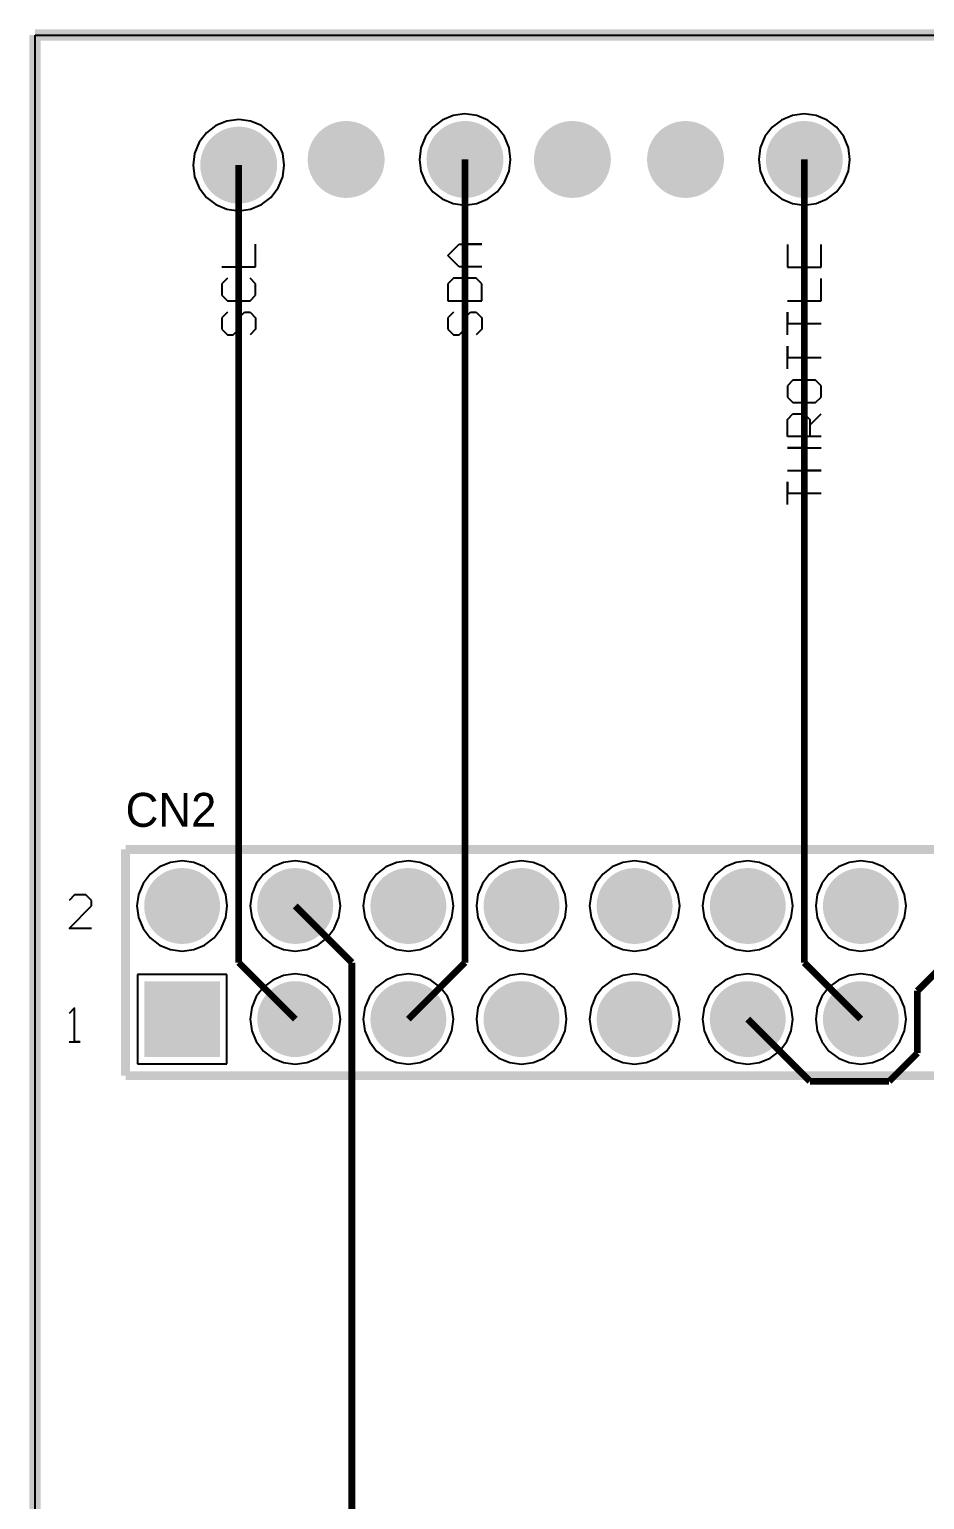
# Model space of a CAD drawing. Header units: millimetres. Extents: x 0.99 to 5.75, y 0.99 to 4.93.
# Drawn here: x 0.995 to 1.786, y 3.63 to 4.93 of the extents above; entities that cross this region are included whole.
import ezdxf

# ---------------------------------------------------------------- set-up
doc = ezdxf.new("R2010")
doc.units = ezdxf.units.MM
doc.header["$MEASUREMENT"] = 0
for name, color, linetype in [('BottomLayer', 5, 'Continuous'), ('BottomSolder', 6, 'Continuous'), ('Mechanical13', 56, 'Continuous'), ('MultiLayer', 9, 'Continuous'), ('PadHoleLayer', 156, 'Continuous'), ('TopLayer', 1, 'Continuous'), ('TopOverlay', 2, 'Continuous'), ('TopSolder', 216, 'Continuous')]:
    doc.layers.add(name, color=color, linetype=linetype)

# ---------------------------------------------------------------- blocks, each defined once
blk = doc.blocks.new('HDR2X19_3')
at = {"layer": 'BottomLayer', "const_width": 0.0295}
for points in [[(-0.0148, 0.1, 1), (0.0148, 0.1, 1)], [(0.0852, 0.1, 1), (0.1148, 0.1, 1)], [(0.1852, 0.1, 1), (0.2148, 0.1, 1)], [(0.2852, 0.1, 1), (0.3148, 0.1, 1)], [(0.3852, 0.1, 1), (0.4148, 0.1, 1)], [(0.4852, 0.1, 1), (0.5148, 0.1, 1)], [(0.5852, 0.1, 1), (0.6148, 0.1, 1)], [(0.0852, 0, 1), (0.1148, 0, 1)], [(0.1852, 0, 1), (0.2148, 0, 1)], [(0.2852, 0, 1), (0.3148, 0, 1)], [(0.3852, 0, 1), (0.4148, 0, 1)], [(0.4852, 0, 1), (0.5148, 0, 1)], [(0.5852, 0, 1), (0.6148, 0, 1)]]:
    blk.add_lwpolyline(points, format="xyb", close=True, dxfattribs=at)
at = {"layer": 'BottomLayer'}
blk.add_solid([(-0.0295, -0.0295), (0.0295, -0.0295), (-0.0295, 0.0295), (0.0295, 0.0295)], dxfattribs=at)
at = {"layer": 'BottomSolder', "const_width": 0.0335}
for points in [[(-0.0168, 0.1, 1), (0.0168, 0.1, 1)], [(0.0832, 0.1, 1), (0.1168, 0.1, 1)], [(0.1832, 0.1, 1), (0.2168, 0.1, 1)], [(0.2832, 0.1, 1), (0.3168, 0.1, 1)], [(0.3832, 0.1, 1), (0.4168, 0.1, 1)], [(0.4832, 0.1, 1), (0.5168, 0.1, 1)], [(0.5832, 0.1, 1), (0.6168, 0.1, 1)], [(0.0832, 0, 1), (0.1168, 0, 1)], [(0.1832, 0, 1), (0.2168, 0, 1)], [(0.2832, 0, 1), (0.3168, 0, 1)], [(0.3832, 0, 1), (0.4168, 0, 1)], [(0.4832, 0, 1), (0.5168, 0, 1)], [(0.5832, 0, 1), (0.6168, 0, 1)]]:
    blk.add_lwpolyline(points, format="xyb", close=True, dxfattribs=at)
at = {"layer": 'BottomSolder'}
blk.add_solid([(-0.0335, -0.0335), (0.0335, -0.0335), (-0.0335, 0.0335), (0.0335, 0.0335)], dxfattribs=at)
at = {"layer": 'MultiLayer', "const_width": 0.0295}
for points in [[(-0.0148, 0.1, 1), (0.0148, 0.1, 1)], [(0.0852, 0.1, 1), (0.1148, 0.1, 1)], [(0.1852, 0.1, 1), (0.2148, 0.1, 1)], [(0.2852, 0.1, 1), (0.3148, 0.1, 1)], [(0.3852, 0.1, 1), (0.4148, 0.1, 1)], [(0.4852, 0.1, 1), (0.5148, 0.1, 1)], [(0.5852, 0.1, 1), (0.6148, 0.1, 1)], [(0.0852, 0, 1), (0.1148, 0, 1)], [(0.1852, 0, 1), (0.2148, 0, 1)], [(0.2852, 0, 1), (0.3148, 0, 1)], [(0.3852, 0, 1), (0.4148, 0, 1)], [(0.4852, 0, 1), (0.5148, 0, 1)], [(0.5852, 0, 1), (0.6148, 0, 1)]]:
    blk.add_lwpolyline(points, format="xyb", close=True, dxfattribs=at)
at = {"layer": 'MultiLayer'}
blk.add_solid([(-0.0295, -0.0295), (0.0295, -0.0295), (-0.0295, 0.0295), (0.0295, 0.0295)], dxfattribs=at)
at = {"layer": 'PadHoleLayer', "const_width": 0.0177}
for points in [[(-0.0089, 0.1, 1), (0.0089, 0.1, 1)], [(0.0911, 0.1, 1), (0.1089, 0.1, 1)], [(0.1911, 0.1, 1), (0.2089, 0.1, 1)], [(0.2911, 0.1, 1), (0.3089, 0.1, 1)], [(0.3911, 0.1, 1), (0.4089, 0.1, 1)], [(0.4911, 0.1, 1), (0.5089, 0.1, 1)], [(0.5911, 0.1, 1), (0.6089, 0.1, 1)], [(-0.0089, 0, 1), (0.0089, 0, 1)], [(0.0911, 0, 1), (0.1089, 0, 1)], [(0.1911, 0, 1), (0.2089, 0, 1)], [(0.2911, 0, 1), (0.3089, 0, 1)], [(0.3911, 0, 1), (0.4089, 0, 1)], [(0.4911, 0, 1), (0.5089, 0, 1)], [(0.5911, 0, 1), (0.6089, 0, 1)]]:
    blk.add_lwpolyline(points, format="xyb", close=True, dxfattribs=at)
at = {"layer": 'TopLayer', "const_width": 0.0295}
for points in [[(-0.0148, 0.1, 1), (0.0148, 0.1, 1)], [(0.0852, 0.1, 1), (0.1148, 0.1, 1)], [(0.1852, 0.1, 1), (0.2148, 0.1, 1)], [(0.2852, 0.1, 1), (0.3148, 0.1, 1)], [(0.3852, 0.1, 1), (0.4148, 0.1, 1)], [(0.4852, 0.1, 1), (0.5148, 0.1, 1)], [(0.5852, 0.1, 1), (0.6148, 0.1, 1)], [(0.0852, 0, 1), (0.1148, 0, 1)], [(0.1852, 0, 1), (0.2148, 0, 1)], [(0.2852, 0, 1), (0.3148, 0, 1)], [(0.3852, 0, 1), (0.4148, 0, 1)], [(0.4852, 0, 1), (0.5148, 0, 1)], [(0.5852, 0, 1), (0.6148, 0, 1)]]:
    blk.add_lwpolyline(points, format="xyb", close=True, dxfattribs=at)
at = {"layer": 'TopLayer'}
blk.add_solid([(-0.0295, -0.0295), (0.0295, -0.0295), (-0.0295, 0.0295), (0.0295, 0.0295)], dxfattribs=at)
at = {"layer": 'TopOverlay'}
for p, q in [((-0.095, 0.11), (-0.1, 0.105)), ((-0.085, 0.11), (-0.095, 0.11)), ((-0.08, 0.105), (-0.085, 0.11)), ((-0.08, 0.1), (-0.08, 0.105)), ((-0.1, 0.08), (-0.08, 0.1)), ((-0.08, 0.08), (-0.1, 0.08)), ((-0.095, 0.01), (-0.1, 0.005)), ((-0.095, -0.02), (-0.095, 0.01)), ((-0.1, -0.02), (-0.09, -0.02)), ((-0.09, -0.02), (-0.095, -0.02))]:
    blk.add_line(p, q, dxfattribs=at)
at = {"layer": 'TopOverlay', "const_width": 0.00787}
for points in [[(-0.05, 0.15), (1.85, 0.15)], [(-0.05, -0.05), (-0.05, 0.15)], [(-0.05, -0.05), (1.85, -0.05)]]:
    blk.add_lwpolyline(points, dxfattribs=at)
at = {"layer": 'TopSolder', "const_width": 0.0335}
for points in [[(-0.0168, 0.1, 1), (0.0168, 0.1, 1)], [(0.0832, 0.1, 1), (0.1168, 0.1, 1)], [(0.1832, 0.1, 1), (0.2168, 0.1, 1)], [(0.2832, 0.1, 1), (0.3168, 0.1, 1)], [(0.3832, 0.1, 1), (0.4168, 0.1, 1)], [(0.4832, 0.1, 1), (0.5168, 0.1, 1)], [(0.5832, 0.1, 1), (0.6168, 0.1, 1)], [(0.0832, 0, 1), (0.1168, 0, 1)], [(0.1832, 0, 1), (0.2168, 0, 1)], [(0.2832, 0, 1), (0.3168, 0, 1)], [(0.3832, 0, 1), (0.4168, 0, 1)], [(0.4832, 0, 1), (0.5168, 0, 1)], [(0.5832, 0, 1), (0.6168, 0, 1)]]:
    blk.add_lwpolyline(points, format="xyb", close=True, dxfattribs=at)
at = {"layer": 'TopSolder'}
blk.add_solid([(-0.0335, -0.0335), (0.0335, -0.0335), (-0.0335, 0.0335), (0.0335, 0.0335)], dxfattribs=at)

msp = doc.modelspace()

# ---------------------------------------------------------------- linework, layer by layer
at = {"layer": 'BottomLayer'}
for p, q in [((1, 1), (1, 4.925)), ((1, 4.925), (5.75, 4.925)), ((1.1696, 4.849), (1.1598, 4.8449)), ((1.18, 4.8503), (1.1696, 4.849)), ((1.1904, 4.849), (1.18, 4.8503)), ((1.2002, 4.8449), (1.1904, 4.849)), ((1.3598, 4.8499), (1.3515, 4.8435)), ((1.3696, 4.854), (1.3598, 4.8499)), ((1.38, 4.8553), (1.3696, 4.854)), ((1.3904, 4.854), (1.38, 4.8553)), ((1.4002, 4.8499), (1.3904, 4.854)), ((1.4085, 4.8435), (1.4002, 4.8499)), ((1.6598, 4.8499), (1.6515, 4.8435)), ((1.6696, 4.854), (1.6598, 4.8499)), ((1.68, 4.8553), (1.6696, 4.854)), ((1.6904, 4.854), (1.68, 4.8553)), ((1.7002, 4.8499), (1.6904, 4.854)), ((1.7085, 4.8435), (1.7002, 4.8499)), ((1.1515, 4.8385), (1.1451, 4.8302)), ((1.1598, 4.8449), (1.1515, 4.8385)), ((1.2085, 4.8385), (1.2002, 4.8449)), ((1.2149, 4.8302), (1.2085, 4.8385)), ((1.3515, 4.8435), (1.3451, 4.8352)), ((1.4149, 4.8352), (1.4085, 4.8435)), ((1.6515, 4.8435), (1.6451, 4.8352)), ((1.7149, 4.8352), (1.7085, 4.8435)), ((1.1451, 4.8302), (1.141, 4.8204)), ((1.219, 4.8204), (1.2149, 4.8302)), ((1.341, 4.8254), (1.3397, 4.815)), ((1.3451, 4.8352), (1.341, 4.8254)), ((1.419, 4.8254), (1.4149, 4.8352)), ((1.4203, 4.815), (1.419, 4.8254)), ((1.641, 4.8254), (1.6397, 4.815)), ((1.6451, 4.8352), (1.641, 4.8254)), ((1.719, 4.8254), (1.7149, 4.8352)), ((1.7203, 4.815), (1.719, 4.8254)), ((1.141, 4.8204), (1.1397, 4.81)), ((1.1397, 4.81), (1.141, 4.7996)), ((1.2203, 4.81), (1.219, 4.8204)), ((1.219, 4.7996), (1.2203, 4.81)), ((1.3397, 4.815), (1.341, 4.8046)), ((1.419, 4.8046), (1.4203, 4.815)), ((1.6397, 4.815), (1.641, 4.8046)), ((1.719, 4.8046), (1.7203, 4.815)), ((1.141, 4.7996), (1.1451, 4.7898)), ((1.2149, 4.7898), (1.219, 4.7996)), ((1.341, 4.8046), (1.3451, 4.7948)), ((1.4149, 4.7948), (1.419, 4.8046)), ((1.641, 4.8046), (1.6451, 4.7948)), ((1.7149, 4.7948), (1.719, 4.8046)), ((1.1451, 4.7898), (1.1515, 4.7815)), ((1.2085, 4.7815), (1.2149, 4.7898)), ((1.3451, 4.7948), (1.3515, 4.7865)), ((1.3515, 4.7865), (1.3598, 4.7801)), ((1.4002, 4.7801), (1.4085, 4.7865)), ((1.4085, 4.7865), (1.4149, 4.7948)), ((1.6451, 4.7948), (1.6515, 4.7865)), ((1.6515, 4.7865), (1.6598, 4.7801)), ((1.7002, 4.7801), (1.7085, 4.7865)), ((1.7085, 4.7865), (1.7149, 4.7948)), ((1.1515, 4.7815), (1.1598, 4.7751)), ((1.1598, 4.7751), (1.1696, 4.771)), ((1.1696, 4.771), (1.18, 4.7697)), ((1.18, 4.7697), (1.1904, 4.771)), ((1.1904, 4.771), (1.2002, 4.7751)), ((1.2002, 4.7751), (1.2085, 4.7815)), ((1.3598, 4.7801), (1.3696, 4.776)), ((1.3696, 4.776), (1.38, 4.7747)), ((1.38, 4.7747), (1.3904, 4.776)), ((1.3904, 4.776), (1.4002, 4.7801)), ((1.6598, 4.7801), (1.6696, 4.776)), ((1.6696, 4.776), (1.68, 4.7747)), ((1.68, 4.7747), (1.6904, 4.776)), ((1.6904, 4.776), (1.7002, 4.7801)), ((1.1101, 4.1895), (1.1018, 4.1832)), ((1.1197, 4.1935), (1.1101, 4.1895)), ((1.13, 4.1949), (1.1197, 4.1935)), ((1.1403, 4.1935), (1.13, 4.1949)), ((1.1499, 4.1895), (1.1403, 4.1935)), ((1.1582, 4.1832), (1.1499, 4.1895)), ((1.2101, 4.1895), (1.2018, 4.1832)), ((1.2197, 4.1935), (1.2101, 4.1895)), ((1.23, 4.1949), (1.2197, 4.1935)), ((1.2403, 4.1935), (1.23, 4.1949)), ((1.2499, 4.1895), (1.2403, 4.1935)), ((1.2582, 4.1832), (1.2499, 4.1895)), ((1.3101, 4.1895), (1.3018, 4.1832)), ((1.3197, 4.1935), (1.3101, 4.1895)), ((1.33, 4.1949), (1.3197, 4.1935)), ((1.3403, 4.1935), (1.33, 4.1949)), ((1.3499, 4.1895), (1.3403, 4.1935)), ((1.3582, 4.1832), (1.3499, 4.1895)), ((1.4101, 4.1895), (1.4018, 4.1832)), ((1.4197, 4.1935), (1.4101, 4.1895)), ((1.43, 4.1949), (1.4197, 4.1935)), ((1.4403, 4.1935), (1.43, 4.1949)), ((1.4499, 4.1895), (1.4403, 4.1935)), ((1.4582, 4.1832), (1.4499, 4.1895)), ((1.5101, 4.1895), (1.5018, 4.1832)), ((1.5197, 4.1935), (1.5101, 4.1895)), ((1.53, 4.1949), (1.5197, 4.1935)), ((1.5403, 4.1935), (1.53, 4.1949)), ((1.5499, 4.1895), (1.5403, 4.1935)), ((1.5582, 4.1832), (1.5499, 4.1895)), ((1.6101, 4.1895), (1.6018, 4.1832)), ((1.6197, 4.1935), (1.6101, 4.1895)), ((1.63, 4.1949), (1.6197, 4.1935)), ((1.6403, 4.1935), (1.63, 4.1949)), ((1.6499, 4.1895), (1.6403, 4.1935)), ((1.6582, 4.1832), (1.6499, 4.1895)), ((1.7101, 4.1895), (1.7018, 4.1832)), ((1.7197, 4.1935), (1.7101, 4.1895)), ((1.73, 4.1949), (1.7197, 4.1935)), ((1.7403, 4.1935), (1.73, 4.1949)), ((1.7499, 4.1895), (1.7403, 4.1935)), ((1.7582, 4.1832), (1.7499, 4.1895)), ((1.0955, 4.1749), (1.0915, 4.1653)), ((1.1018, 4.1832), (1.0955, 4.1749)), ((1.1645, 4.1749), (1.1582, 4.1832)), ((1.1685, 4.1653), (1.1645, 4.1749)), ((1.1955, 4.1749), (1.1915, 4.1653)), ((1.2018, 4.1832), (1.1955, 4.1749)), ((1.2645, 4.1749), (1.2582, 4.1832)), ((1.2685, 4.1653), (1.2645, 4.1749)), ((1.2955, 4.1749), (1.2915, 4.1653)), ((1.3018, 4.1832), (1.2955, 4.1749)), ((1.3645, 4.1749), (1.3582, 4.1832)), ((1.3685, 4.1653), (1.3645, 4.1749)), ((1.3955, 4.1749), (1.3915, 4.1653)), ((1.4018, 4.1832), (1.3955, 4.1749)), ((1.4645, 4.1749), (1.4582, 4.1832)), ((1.4685, 4.1653), (1.4645, 4.1749)), ((1.4955, 4.1749), (1.4915, 4.1653)), ((1.5018, 4.1832), (1.4955, 4.1749)), ((1.5645, 4.1749), (1.5582, 4.1832)), ((1.5685, 4.1653), (1.5645, 4.1749)), ((1.5955, 4.1749), (1.5915, 4.1653)), ((1.6018, 4.1832), (1.5955, 4.1749)), ((1.6645, 4.1749), (1.6582, 4.1832)), ((1.6685, 4.1653), (1.6645, 4.1749)), ((1.6955, 4.1749), (1.6915, 4.1653)), ((1.7018, 4.1832), (1.6955, 4.1749)), ((1.7645, 4.1749), (1.7582, 4.1832)), ((1.7685, 4.1653), (1.7645, 4.1749)), ((1.0915, 4.1653), (1.0901, 4.155)), ((1.1699, 4.155), (1.1685, 4.1653)), ((1.1915, 4.1653), (1.1901, 4.155)), ((1.2699, 4.155), (1.2685, 4.1653)), ((1.2915, 4.1653), (1.2901, 4.155)), ((1.3699, 4.155), (1.3685, 4.1653)), ((1.3915, 4.1653), (1.3901, 4.155)), ((1.4699, 4.155), (1.4685, 4.1653)), ((1.4915, 4.1653), (1.4901, 4.155)), ((1.5699, 4.155), (1.5685, 4.1653)), ((1.5915, 4.1653), (1.5901, 4.155)), ((1.6699, 4.155), (1.6685, 4.1653)), ((1.6915, 4.1653), (1.6901, 4.155)), ((1.7699, 4.155), (1.7685, 4.1653)), ((1.0901, 4.155), (1.0915, 4.1447)), ((1.1685, 4.1447), (1.1699, 4.155)), ((1.1901, 4.155), (1.1915, 4.1447)), ((1.2685, 4.1447), (1.2699, 4.155)), ((1.2901, 4.155), (1.2915, 4.1447)), ((1.3685, 4.1447), (1.3699, 4.155)), ((1.3901, 4.155), (1.3915, 4.1447)), ((1.4685, 4.1447), (1.4699, 4.155)), ((1.4901, 4.155), (1.4915, 4.1447)), ((1.5685, 4.1447), (1.5699, 4.155)), ((1.5901, 4.155), (1.5915, 4.1447)), ((1.6685, 4.1447), (1.6699, 4.155)), ((1.6901, 4.155), (1.6915, 4.1447)), ((1.7685, 4.1447), (1.7699, 4.155)), ((1.0915, 4.1447), (1.0955, 4.1351)), ((1.0955, 4.1351), (1.1018, 4.1268)), ((1.1582, 4.1268), (1.1645, 4.1351)), ((1.1645, 4.1351), (1.1685, 4.1447)), ((1.1915, 4.1447), (1.1955, 4.1351)), ((1.1955, 4.1351), (1.2018, 4.1268)), ((1.2582, 4.1268), (1.2645, 4.1351)), ((1.2645, 4.1351), (1.2685, 4.1447)), ((1.2915, 4.1447), (1.2955, 4.1351)), ((1.2955, 4.1351), (1.3018, 4.1268)), ((1.3582, 4.1268), (1.3645, 4.1351)), ((1.3645, 4.1351), (1.3685, 4.1447)), ((1.3915, 4.1447), (1.3955, 4.1351)), ((1.3955, 4.1351), (1.4018, 4.1268)), ((1.4582, 4.1268), (1.4645, 4.1351)), ((1.4645, 4.1351), (1.4685, 4.1447)), ((1.4915, 4.1447), (1.4955, 4.1351)), ((1.4955, 4.1351), (1.5018, 4.1268)), ((1.5582, 4.1268), (1.5645, 4.1351)), ((1.5645, 4.1351), (1.5685, 4.1447)), ((1.5915, 4.1447), (1.5955, 4.1351)), ((1.5955, 4.1351), (1.6018, 4.1268)), ((1.6582, 4.1268), (1.6645, 4.1351)), ((1.6645, 4.1351), (1.6685, 4.1447)), ((1.6915, 4.1447), (1.6955, 4.1351)), ((1.6955, 4.1351), (1.7018, 4.1268)), ((1.7582, 4.1268), (1.7645, 4.1351)), ((1.7645, 4.1351), (1.7685, 4.1447)), ((1.1018, 4.1268), (1.1101, 4.1205)), ((1.1101, 4.1205), (1.1197, 4.1165)), ((1.1403, 4.1165), (1.1499, 4.1205)), ((1.1499, 4.1205), (1.1582, 4.1268)), ((1.2018, 4.1268), (1.2101, 4.1205)), ((1.2101, 4.1205), (1.2197, 4.1165)), ((1.2403, 4.1165), (1.2499, 4.1205)), ((1.2499, 4.1205), (1.2582, 4.1268)), ((1.3018, 4.1268), (1.3101, 4.1205)), ((1.3101, 4.1205), (1.3197, 4.1165)), ((1.3403, 4.1165), (1.3499, 4.1205)), ((1.3499, 4.1205), (1.3582, 4.1268)), ((1.4018, 4.1268), (1.4101, 4.1205)), ((1.4101, 4.1205), (1.4197, 4.1165)), ((1.4403, 4.1165), (1.4499, 4.1205)), ((1.4499, 4.1205), (1.4582, 4.1268)), ((1.5018, 4.1268), (1.5101, 4.1205)), ((1.5101, 4.1205), (1.5197, 4.1165)), ((1.5403, 4.1165), (1.5499, 4.1205)), ((1.5499, 4.1205), (1.5582, 4.1268)), ((1.6018, 4.1268), (1.6101, 4.1205)), ((1.6101, 4.1205), (1.6197, 4.1165)), ((1.6403, 4.1165), (1.6499, 4.1205)), ((1.6499, 4.1205), (1.6582, 4.1268)), ((1.7018, 4.1268), (1.7101, 4.1205)), ((1.7101, 4.1205), (1.7197, 4.1165)), ((1.7403, 4.1165), (1.7499, 4.1205)), ((1.7499, 4.1205), (1.7582, 4.1268)), ((1.1197, 4.1165), (1.13, 4.1151)), ((1.13, 4.1151), (1.1403, 4.1165)), ((1.2197, 4.1165), (1.23, 4.1151)), ((1.23, 4.1151), (1.2403, 4.1165)), ((1.3197, 4.1165), (1.33, 4.1151)), ((1.33, 4.1151), (1.3403, 4.1165)), ((1.4197, 4.1165), (1.43, 4.1151)), ((1.43, 4.1151), (1.4403, 4.1165)), ((1.5197, 4.1165), (1.53, 4.1151)), ((1.53, 4.1151), (1.5403, 4.1165)), ((1.6197, 4.1165), (1.63, 4.1151)), ((1.63, 4.1151), (1.6403, 4.1165)), ((1.7197, 4.1165), (1.73, 4.1151)), ((1.73, 4.1151), (1.7403, 4.1165)), ((1.1695, 4.0945), (1.0905, 4.0945)), ((1.0905, 4.0945), (1.0905, 4.0155)), ((1.1695, 4.0155), (1.1695, 4.0945)), ((1.23, 4.0949), (1.2197, 4.0935)), ((1.2403, 4.0935), (1.23, 4.0949)), ((1.33, 4.0949), (1.3197, 4.0935)), ((1.3403, 4.0935), (1.33, 4.0949)), ((1.43, 4.0949), (1.4197, 4.0935)), ((1.4403, 4.0935), (1.43, 4.0949)), ((1.53, 4.0949), (1.5197, 4.0935)), ((1.5403, 4.0935), (1.53, 4.0949)), ((1.63, 4.0949), (1.6197, 4.0935)), ((1.6403, 4.0935), (1.63, 4.0949)), ((1.73, 4.0949), (1.7197, 4.0935)), ((1.7403, 4.0935), (1.73, 4.0949)), ((1.2018, 4.0832), (1.1955, 4.0749)), ((1.2101, 4.0895), (1.2018, 4.0832)), ((1.2197, 4.0935), (1.2101, 4.0895)), ((1.2499, 4.0895), (1.2403, 4.0935)), ((1.2582, 4.0832), (1.2499, 4.0895)), ((1.2645, 4.0749), (1.2582, 4.0832)), ((1.3018, 4.0832), (1.2955, 4.0749)), ((1.3101, 4.0895), (1.3018, 4.0832)), ((1.3197, 4.0935), (1.3101, 4.0895)), ((1.3499, 4.0895), (1.3403, 4.0935)), ((1.3582, 4.0832), (1.3499, 4.0895)), ((1.3645, 4.0749), (1.3582, 4.0832)), ((1.4018, 4.0832), (1.3955, 4.0749)), ((1.4101, 4.0895), (1.4018, 4.0832)), ((1.4197, 4.0935), (1.4101, 4.0895)), ((1.4499, 4.0895), (1.4403, 4.0935)), ((1.4582, 4.0832), (1.4499, 4.0895)), ((1.4645, 4.0749), (1.4582, 4.0832)), ((1.5018, 4.0832), (1.4955, 4.0749)), ((1.5101, 4.0895), (1.5018, 4.0832)), ((1.5197, 4.0935), (1.5101, 4.0895)), ((1.5499, 4.0895), (1.5403, 4.0935)), ((1.5582, 4.0832), (1.5499, 4.0895)), ((1.5645, 4.0749), (1.5582, 4.0832)), ((1.6018, 4.0832), (1.5955, 4.0749)), ((1.6101, 4.0895), (1.6018, 4.0832)), ((1.6197, 4.0935), (1.6101, 4.0895)), ((1.6499, 4.0895), (1.6403, 4.0935)), ((1.6582, 4.0832), (1.6499, 4.0895)), ((1.6645, 4.0749), (1.6582, 4.0832)), ((1.7018, 4.0832), (1.6955, 4.0749)), ((1.7101, 4.0895), (1.7018, 4.0832)), ((1.7197, 4.0935), (1.7101, 4.0895)), ((1.7499, 4.0895), (1.7403, 4.0935)), ((1.7582, 4.0832), (1.7499, 4.0895)), ((1.7645, 4.0749), (1.7582, 4.0832)), ((1.1955, 4.0749), (1.1915, 4.0653)), ((1.2685, 4.0653), (1.2645, 4.0749)), ((1.2955, 4.0749), (1.2915, 4.0653)), ((1.3685, 4.0653), (1.3645, 4.0749)), ((1.3955, 4.0749), (1.3915, 4.0653)), ((1.4685, 4.0653), (1.4645, 4.0749)), ((1.4955, 4.0749), (1.4915, 4.0653)), ((1.5685, 4.0653), (1.5645, 4.0749)), ((1.5955, 4.0749), (1.5915, 4.0653)), ((1.6685, 4.0653), (1.6645, 4.0749)), ((1.6955, 4.0749), (1.6915, 4.0653)), ((1.7685, 4.0653), (1.7645, 4.0749)), ((1.1915, 4.0653), (1.1901, 4.055)), ((1.2699, 4.055), (1.2685, 4.0653)), ((1.2915, 4.0653), (1.2901, 4.055)), ((1.3699, 4.055), (1.3685, 4.0653)), ((1.3915, 4.0653), (1.3901, 4.055)), ((1.4699, 4.055), (1.4685, 4.0653)), ((1.4915, 4.0653), (1.4901, 4.055)), ((1.5699, 4.055), (1.5685, 4.0653)), ((1.5915, 4.0653), (1.5901, 4.055)), ((1.6699, 4.055), (1.6685, 4.0653)), ((1.6915, 4.0653), (1.6901, 4.055)), ((1.7699, 4.055), (1.7685, 4.0653)), ((1.1901, 4.055), (1.1915, 4.0447)), ((1.1915, 4.0447), (1.1955, 4.0351)), ((1.2645, 4.0351), (1.2685, 4.0447)), ((1.2685, 4.0447), (1.2699, 4.055)), ((1.2901, 4.055), (1.2915, 4.0447)), ((1.2915, 4.0447), (1.2955, 4.0351)), ((1.3645, 4.0351), (1.3685, 4.0447)), ((1.3685, 4.0447), (1.3699, 4.055)), ((1.3901, 4.055), (1.3915, 4.0447)), ((1.3915, 4.0447), (1.3955, 4.0351)), ((1.4645, 4.0351), (1.4685, 4.0447)), ((1.4685, 4.0447), (1.4699, 4.055)), ((1.4901, 4.055), (1.4915, 4.0447)), ((1.4915, 4.0447), (1.4955, 4.0351)), ((1.5645, 4.0351), (1.5685, 4.0447)), ((1.5685, 4.0447), (1.5699, 4.055)), ((1.5901, 4.055), (1.5915, 4.0447)), ((1.5915, 4.0447), (1.5955, 4.0351)), ((1.6645, 4.0351), (1.6685, 4.0447)), ((1.6685, 4.0447), (1.6699, 4.055)), ((1.6901, 4.055), (1.6915, 4.0447)), ((1.6915, 4.0447), (1.6955, 4.0351)), ((1.7645, 4.0351), (1.7685, 4.0447)), ((1.7685, 4.0447), (1.7699, 4.055)), ((1.1955, 4.0351), (1.2018, 4.0268)), ((1.2582, 4.0268), (1.2645, 4.0351)), ((1.2955, 4.0351), (1.3018, 4.0268)), ((1.3582, 4.0268), (1.3645, 4.0351)), ((1.3955, 4.0351), (1.4018, 4.0268)), ((1.4582, 4.0268), (1.4645, 4.0351)), ((1.4955, 4.0351), (1.5018, 4.0268)), ((1.5582, 4.0268), (1.5645, 4.0351)), ((1.5955, 4.0351), (1.6018, 4.0268)), ((1.6582, 4.0268), (1.6645, 4.0351)), ((1.6955, 4.0351), (1.7018, 4.0268)), ((1.7582, 4.0268), (1.7645, 4.0351)), ((1.2018, 4.0268), (1.2101, 4.0205)), ((1.2101, 4.0205), (1.2197, 4.0165)), ((1.2197, 4.0165), (1.23, 4.0151)), ((1.23, 4.0151), (1.2403, 4.0165)), ((1.2403, 4.0165), (1.2499, 4.0205)), ((1.2499, 4.0205), (1.2582, 4.0268)), ((1.3018, 4.0268), (1.3101, 4.0205)), ((1.3101, 4.0205), (1.3197, 4.0165)), ((1.3197, 4.0165), (1.33, 4.0151)), ((1.33, 4.0151), (1.3403, 4.0165)), ((1.3403, 4.0165), (1.3499, 4.0205)), ((1.3499, 4.0205), (1.3582, 4.0268)), ((1.4018, 4.0268), (1.4101, 4.0205)), ((1.4101, 4.0205), (1.4197, 4.0165)), ((1.4197, 4.0165), (1.43, 4.0151)), ((1.43, 4.0151), (1.4403, 4.0165)), ((1.4403, 4.0165), (1.4499, 4.0205)), ((1.4499, 4.0205), (1.4582, 4.0268)), ((1.5018, 4.0268), (1.5101, 4.0205)), ((1.5101, 4.0205), (1.5197, 4.0165)), ((1.5197, 4.0165), (1.53, 4.0151)), ((1.53, 4.0151), (1.5403, 4.0165)), ((1.5403, 4.0165), (1.5499, 4.0205)), ((1.5499, 4.0205), (1.5582, 4.0268)), ((1.6018, 4.0268), (1.6101, 4.0205)), ((1.6101, 4.0205), (1.6197, 4.0165)), ((1.6197, 4.0165), (1.63, 4.0151)), ((1.63, 4.0151), (1.6403, 4.0165)), ((1.6403, 4.0165), (1.6499, 4.0205)), ((1.6499, 4.0205), (1.6582, 4.0268)), ((1.7018, 4.0268), (1.7101, 4.0205)), ((1.7101, 4.0205), (1.7197, 4.0165)), ((1.7197, 4.0165), (1.73, 4.0151)), ((1.73, 4.0151), (1.7403, 4.0165)), ((1.7403, 4.0165), (1.7499, 4.0205)), ((1.7499, 4.0205), (1.7582, 4.0268)), ((1.0905, 4.0155), (1.1695, 4.0155))]:
    msp.add_line(p, q, dxfattribs=at)
at = {"layer": 'BottomLayer', "const_width": 0.03}
for points in [[(1.165, 4.81, 1), (1.195, 4.81, 1)], [(1.26, 4.815, 1), (1.29, 4.815, 1)], [(1.365, 4.815, 1), (1.395, 4.815, 1)], [(1.46, 4.815, 1), (1.49, 4.815, 1)], [(1.56, 4.815, 1), (1.59, 4.815, 1)], [(1.665, 4.815, 1), (1.695, 4.815, 1)]]:
    msp.add_lwpolyline(points, format="xyb", close=True, dxfattribs=at)
at = {"layer": 'BottomSolder', "const_width": 0.034}
for points in [[(1.258, 4.815, 1), (1.292, 4.815, 1)], [(1.363, 4.815, 1), (1.397, 4.815, 1)], [(1.458, 4.815, 1), (1.492, 4.815, 1)], [(1.558, 4.815, 1), (1.592, 4.815, 1)], [(1.663, 4.815, 1), (1.697, 4.815, 1)], [(1.163, 4.81, 1), (1.197, 4.81, 1)]]:
    msp.add_lwpolyline(points, format="xyb", close=True, dxfattribs=at)
at = {"layer": 'Mechanical13', "const_width": 0.01}
for points in [[(1, 4.925), (5.75, 4.925)], [(1, 1), (1, 4.925)]]:
    msp.add_lwpolyline(points, dxfattribs=at)
at = {"layer": 'MultiLayer', "const_width": 0.03}
for points in [[(1.165, 4.81, 1), (1.195, 4.81, 1)], [(1.26, 4.815, 1), (1.29, 4.815, 1)], [(1.365, 4.815, 1), (1.395, 4.815, 1)], [(1.46, 4.815, 1), (1.49, 4.815, 1)], [(1.56, 4.815, 1), (1.59, 4.815, 1)], [(1.665, 4.815, 1), (1.695, 4.815, 1)]]:
    msp.add_lwpolyline(points, format="xyb", close=True, dxfattribs=at)
at = {"layer": 'PadHoleLayer', "const_width": 0.015}
for points in [[(1.1725, 4.81, 1), (1.1875, 4.81, 1)], [(1.2675, 4.815, 1), (1.2825, 4.815, 1)], [(1.3725, 4.815, 1), (1.3875, 4.815, 1)], [(1.4675, 4.815, 1), (1.4825, 4.815, 1)], [(1.5675, 4.815, 1), (1.5825, 4.815, 1)], [(1.6725, 4.815, 1), (1.6875, 4.815, 1)]]:
    msp.add_lwpolyline(points, format="xyb", close=True, dxfattribs=at)
at = {"layer": 'TopLayer', "const_width": 0.03}
for points in [[(1.165, 4.81, 1), (1.195, 4.81, 1)], [(1.26, 4.815, 1), (1.29, 4.815, 1)], [(1.365, 4.815, 1), (1.395, 4.815, 1)], [(1.46, 4.815, 1), (1.49, 4.815, 1)], [(1.56, 4.815, 1), (1.59, 4.815, 1)], [(1.665, 4.815, 1), (1.695, 4.815, 1)]]:
    msp.add_lwpolyline(points, format="xyb", close=True, dxfattribs=at)
at = {"layer": 'TopLayer', "const_width": 0.006}
for points in [[(1.18, 4.105), (1.18, 4.81)], [(1.38, 4.105), (1.38, 4.815)], [(1.68, 4.105), (1.68, 4.815)], [(1.23, 4.155), (1.28, 4.105)], [(1.18, 4.105), (1.23, 4.055)], [(1.28, 3.47), (1.28, 4.105)], [(1.33, 4.055), (1.38, 4.105)], [(1.68, 4.105), (1.73, 4.055)], [(1.78, 4.08), (1.805, 4.105)], [(1.78, 4.025), (1.78, 4.08)], [(1.63, 4.055), (1.685, 4)], [(1.755, 4), (1.78, 4.025)], [(1.685, 4), (1.755, 4)]]:
    msp.add_lwpolyline(points, dxfattribs=at)
at = {"layer": 'TopOverlay'}
for p, q in [((1.195, 4.72), (1.195, 4.74)), ((1.365, 4.73), (1.375, 4.74)), ((1.375, 4.74), (1.395, 4.74)), ((1.395, 4.74), (1.38, 4.74)), ((1.38, 4.74), (1.38, 4.72)), ((1.665, 4.7399), (1.665, 4.7199)), ((1.695, 4.7199), (1.695, 4.7399)), ((1.165, 4.72), (1.195, 4.72)), ((1.375, 4.72), (1.365, 4.73)), ((1.395, 4.72), (1.375, 4.72)), ((1.665, 4.7199), (1.695, 4.7199)), ((1.68, 4.7199), (1.68, 4.7299)), ((1.17, 4.71), (1.165, 4.705)), ((1.195, 4.705), (1.19, 4.71)), ((1.37, 4.71), (1.365, 4.705)), ((1.39, 4.71), (1.37, 4.71)), ((1.395, 4.705), (1.39, 4.71)), ((1.695, 4.6899), (1.695, 4.7099)), ((1.165, 4.705), (1.165, 4.695)), ((1.165, 4.695), (1.17, 4.69)), ((1.19, 4.69), (1.195, 4.695)), ((1.195, 4.695), (1.195, 4.705)), ((1.365, 4.705), (1.365, 4.69)), ((1.395, 4.69), (1.395, 4.705)), ((1.17, 4.68), (1.165, 4.675)), ((1.17, 4.69), (1.19, 4.69)), ((1.18, 4.675), (1.185, 4.68)), ((1.185, 4.68), (1.19, 4.68)), ((1.19, 4.68), (1.195, 4.675)), ((1.365, 4.69), (1.395, 4.69)), ((1.37, 4.68), (1.365, 4.675)), ((1.38, 4.675), (1.385, 4.68)), ((1.385, 4.68), (1.39, 4.68)), ((1.39, 4.68), (1.395, 4.675)), ((1.665, 4.6899), (1.695, 4.6899)), ((1.665, 4.66), (1.665, 4.6799)), ((1.665, 4.6799), (1.665, 4.6699)), ((1.165, 4.675), (1.165, 4.665)), ((1.18, 4.665), (1.18, 4.675)), ((1.195, 4.675), (1.195, 4.665)), ((1.365, 4.675), (1.365, 4.665)), ((1.38, 4.665), (1.38, 4.675)), ((1.395, 4.675), (1.395, 4.665)), ((1.665, 4.6699), (1.695, 4.6699)), ((1.165, 4.665), (1.17, 4.66)), ((1.17, 4.66), (1.175, 4.66)), ((1.175, 4.66), (1.18, 4.665)), ((1.195, 4.665), (1.19, 4.66)), ((1.365, 4.665), (1.37, 4.66)), ((1.37, 4.66), (1.375, 4.66)), ((1.375, 4.66), (1.38, 4.665)), ((1.395, 4.665), (1.39, 4.66)), ((1.665, 4.63), (1.665, 4.65)), ((1.665, 4.65), (1.665, 4.64)), ((1.665, 4.64), (1.695, 4.64)), ((1.67, 4.62), (1.665, 4.615)), ((1.665, 4.615), (1.665, 4.605)), ((1.69, 4.62), (1.67, 4.62)), ((1.695, 4.615), (1.69, 4.62)), ((1.695, 4.605), (1.695, 4.615)), ((1.665, 4.605), (1.67, 4.6)), ((1.69, 4.6), (1.695, 4.605)), ((1.665, 4.585), (1.67, 4.59)), ((1.67, 4.6), (1.69, 4.6)), ((1.67, 4.59), (1.68, 4.59)), ((1.68, 4.59), (1.685, 4.585)), ((1.685, 4.58), (1.695, 4.59)), ((1.665, 4.57), (1.665, 4.585)), ((1.685, 4.585), (1.685, 4.57)), ((1.695, 4.57), (1.665, 4.57)), ((1.68, 4.56), (1.665, 4.56)), ((1.665, 4.56), (1.695, 4.56)), ((1.68, 4.54), (1.68, 4.56)), ((1.665, 4.54), (1.695, 4.54)), ((1.695, 4.54), (1.68, 4.54)), ((1.665, 4.51), (1.665, 4.53)), ((1.665, 4.53), (1.665, 4.52)), ((1.665, 4.52), (1.695, 4.52))]:
    msp.add_line(p, q, dxfattribs=at)
at = {"layer": 'TopSolder', "const_width": 0.034}
for points in [[(1.258, 4.815, 1), (1.292, 4.815, 1)], [(1.363, 4.815, 1), (1.397, 4.815, 1)], [(1.458, 4.815, 1), (1.492, 4.815, 1)], [(1.558, 4.815, 1), (1.592, 4.815, 1)], [(1.663, 4.815, 1), (1.697, 4.815, 1)], [(1.163, 4.81, 1), (1.197, 4.81, 1)]]:
    msp.add_lwpolyline(points, format="xyb", close=True, dxfattribs=at)

# ---------------------------------------------------------------- block references
at = {"rotation": 360}
msp.add_blockref('HDR2X19_3', (1.13, 4.055), dxfattribs=at)

# ---------------------------------------------------------------- texts
at = {"layer": 'TopOverlay'}
msp.add_text('CN2', height=0.03, dxfattribs=at).set_placement((1.08, 4.225))

doc.saveas('drawing.dxf')
